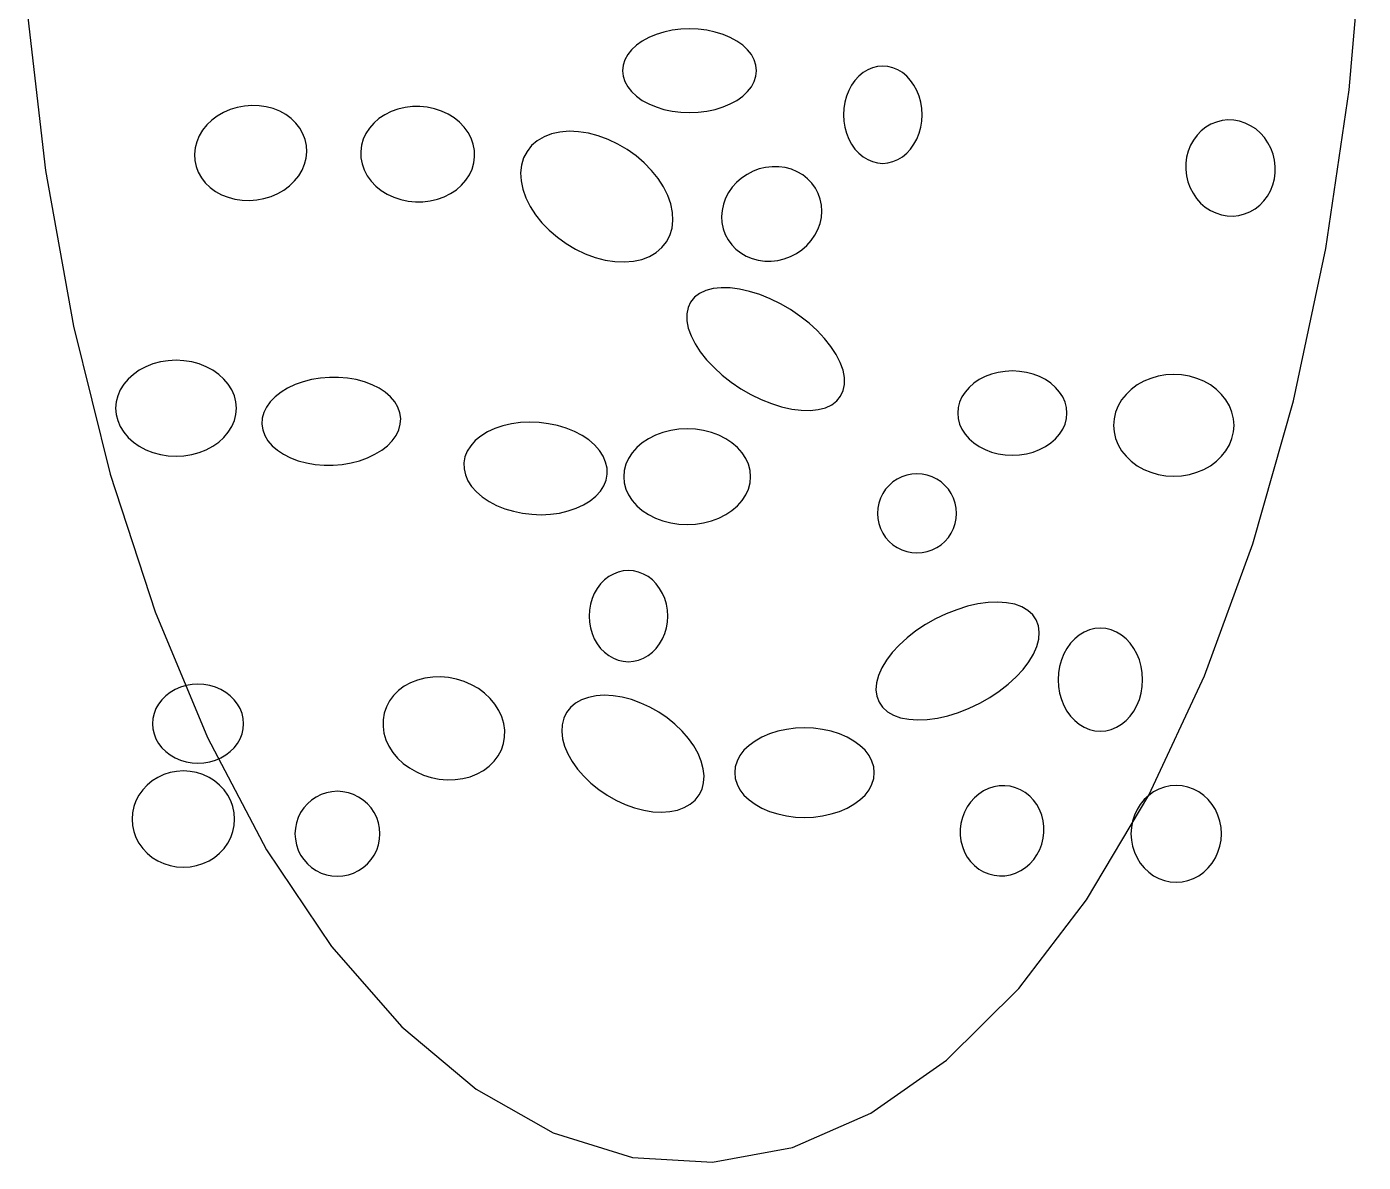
# Model space of a CAD drawing. Extents: x -1 to 217, y -22 to 302.
# Drawn here: x 63.5 to 80.85, y 217.64 to 232.38 of the extents above; entities that cross this region are included whole.
import ezdxf

# ---------------------------------------------------------------- set-up
doc = ezdxf.new("R2010")
doc.units = 0

msp = doc.modelspace()

# ---------------------------------------------------------------- linework, layer by layer
at = {"layer": 'ELLIPSES'}
for p, q in [((80.668, 231.56), (80.851, 233.682)), ((63.499, 232.608), (63.744, 230.511)), ((71.49, 232.191), (71.415, 232.138)), ((71.575, 232.238), (71.49, 232.191)), ((71.67, 232.278), (71.575, 232.238)), ((71.772, 232.309), (71.67, 232.278)), ((71.879, 232.332), (71.772, 232.309)), ((71.991, 232.346), (71.879, 232.332)), ((72.104, 232.351), (71.991, 232.346)), ((72.218, 232.346), (72.104, 232.351)), ((72.329, 232.332), (72.218, 232.346)), ((72.437, 232.309), (72.329, 232.332)), ((72.539, 232.278), (72.437, 232.309)), ((72.633, 232.238), (72.539, 232.278)), ((72.719, 232.191), (72.633, 232.238)), ((72.794, 232.138), (72.719, 232.191)), ((71.301, 232.015), (71.265, 231.948)), ((71.351, 232.079), (71.301, 232.015)), ((71.415, 232.138), (71.351, 232.079)), ((72.857, 232.079), (72.794, 232.138)), ((72.907, 232.015), (72.857, 232.079)), ((72.944, 231.948), (72.907, 232.015)), ((71.242, 231.878), (71.235, 231.807)), ((71.265, 231.948), (71.242, 231.878)), ((72.966, 231.878), (72.944, 231.948)), ((72.973, 231.807), (72.966, 231.878)), ((74.48, 231.845), (74.417, 231.818)), ((74.546, 231.861), (74.48, 231.845)), ((74.612, 231.866), (74.546, 231.861)), ((74.679, 231.861), (74.612, 231.866)), ((74.745, 231.845), (74.679, 231.861)), ((74.808, 231.818), (74.745, 231.845)), ((71.235, 231.807), (71.242, 231.736)), ((71.242, 231.736), (71.265, 231.666)), ((71.265, 231.666), (71.301, 231.599)), ((72.907, 231.599), (72.944, 231.666)), ((72.944, 231.666), (72.966, 231.736)), ((72.966, 231.736), (72.973, 231.807)), ((74.251, 231.681), (74.207, 231.619)), ((74.302, 231.736), (74.251, 231.681)), ((74.357, 231.782), (74.302, 231.736)), ((74.417, 231.818), (74.357, 231.782)), ((74.868, 231.782), (74.808, 231.818)), ((74.923, 231.736), (74.868, 231.782)), ((74.974, 231.681), (74.923, 231.736)), ((75.018, 231.619), (74.974, 231.681)), ((71.301, 231.599), (71.351, 231.535)), ((71.351, 231.535), (71.415, 231.476)), ((72.794, 231.476), (72.857, 231.535)), ((72.857, 231.535), (72.907, 231.599)), ((74.17, 231.551), (74.141, 231.477)), ((74.207, 231.619), (74.17, 231.551)), ((75.055, 231.551), (75.018, 231.619)), ((75.084, 231.477), (75.055, 231.551)), ((80.365, 229.497), (80.668, 231.56)), ((66.231, 231.33), (66.14, 231.302)), ((66.325, 231.348), (66.231, 231.33)), ((66.421, 231.355), (66.325, 231.348)), ((66.516, 231.352), (66.421, 231.355)), ((66.609, 231.338), (66.516, 231.352)), ((66.699, 231.314), (66.609, 231.338)), ((66.784, 231.28), (66.699, 231.314)), ((68.411, 231.33), (68.318, 231.308)), ((68.506, 231.341), (68.411, 231.33)), ((68.603, 231.342), (68.506, 231.341)), ((68.699, 231.332), (68.603, 231.342)), ((68.793, 231.312), (68.699, 231.332)), ((68.884, 231.282), (68.793, 231.312)), ((71.415, 231.476), (71.49, 231.422)), ((71.49, 231.422), (71.575, 231.375)), ((71.575, 231.375), (71.67, 231.336)), ((71.67, 231.336), (71.772, 231.304)), ((72.437, 231.304), (72.539, 231.336)), ((72.539, 231.336), (72.633, 231.375)), ((72.633, 231.375), (72.719, 231.422)), ((72.719, 231.422), (72.794, 231.476)), ((74.106, 231.318), (74.102, 231.235)), ((74.119, 231.399), (74.106, 231.318)), ((74.141, 231.477), (74.119, 231.399)), ((75.106, 231.399), (75.084, 231.477)), ((75.119, 231.318), (75.106, 231.399)), ((75.123, 231.235), (75.119, 231.318)), ((65.9, 231.164), (65.836, 231.102)), ((65.973, 231.218), (65.9, 231.164)), ((66.054, 231.265), (65.973, 231.218)), ((66.14, 231.302), (66.054, 231.265)), ((66.862, 231.237), (66.784, 231.28)), ((66.932, 231.185), (66.862, 231.237)), ((66.994, 231.125), (66.932, 231.185)), ((68.072, 231.185), (68.006, 231.127)), ((68.147, 231.235), (68.072, 231.185)), ((68.23, 231.276), (68.147, 231.235)), ((68.318, 231.308), (68.23, 231.276)), ((68.969, 231.242), (68.884, 231.282)), ((69.047, 231.194), (68.969, 231.242)), ((69.117, 231.137), (69.047, 231.194)), ((71.772, 231.304), (71.879, 231.281)), ((71.879, 231.281), (71.991, 231.267)), ((71.991, 231.267), (72.104, 231.263)), ((72.104, 231.263), (72.218, 231.267)), ((72.218, 231.267), (72.329, 231.281)), ((72.329, 231.281), (72.437, 231.304)), ((74.102, 231.235), (74.106, 231.153)), ((74.106, 231.153), (74.119, 231.072)), ((75.106, 231.072), (75.119, 231.153)), ((75.119, 231.153), (75.123, 231.235)), ((78.945, 231.14), (78.874, 231.111)), ((79.019, 231.159), (78.945, 231.14)), ((79.094, 231.167), (79.019, 231.159)), ((79.17, 231.164), (79.094, 231.167)), ((79.246, 231.15), (79.17, 231.164)), ((79.319, 231.127), (79.246, 231.15)), ((65.781, 231.034), (65.737, 230.961)), ((65.836, 231.102), (65.781, 231.034)), ((67.045, 231.06), (66.994, 231.125)), ((67.085, 230.988), (67.045, 231.06)), ((67.114, 230.912), (67.085, 230.988)), ((67.903, 230.991), (67.868, 230.916)), ((67.949, 231.062), (67.903, 230.991)), ((68.006, 231.127), (67.949, 231.062)), ((69.178, 231.073), (69.117, 231.137)), ((69.229, 231.003), (69.178, 231.073)), ((69.268, 230.929), (69.229, 231.003)), ((70.313, 230.987), (70.215, 230.949)), ((70.422, 231.01), (70.313, 230.987)), ((70.539, 231.02), (70.422, 231.01)), ((70.663, 231.015), (70.539, 231.02)), ((70.79, 230.995), (70.663, 231.015)), ((70.919, 230.961), (70.79, 230.995)), ((74.119, 231.072), (74.141, 230.994)), ((74.141, 230.994), (74.17, 230.92)), ((75.055, 230.92), (75.084, 230.994)), ((75.084, 230.994), (75.106, 231.072)), ((78.693, 230.97), (78.646, 230.907)), ((78.747, 231.026), (78.693, 230.97)), ((78.808, 231.073), (78.747, 231.026)), ((78.874, 231.111), (78.808, 231.073)), ((79.389, 231.093), (79.319, 231.127)), ((79.455, 231.05), (79.389, 231.093)), ((79.515, 230.998), (79.455, 231.05)), ((79.568, 230.939), (79.515, 230.998)), ((65.684, 230.804), (65.676, 230.723)), ((65.705, 230.884), (65.684, 230.804)), ((65.737, 230.961), (65.705, 230.884)), ((67.131, 230.834), (67.114, 230.912)), ((67.135, 230.753), (67.131, 230.834)), ((67.846, 230.838), (67.836, 230.757)), ((67.868, 230.916), (67.846, 230.838)), ((69.296, 230.851), (69.268, 230.929)), ((69.311, 230.77), (69.296, 230.851)), ((70.053, 230.835), (69.994, 230.76)), ((70.127, 230.898), (70.053, 230.835)), ((70.215, 230.949), (70.127, 230.898)), ((71.048, 230.914), (70.919, 230.961)), ((71.174, 230.854), (71.048, 230.914)), ((71.296, 230.783), (71.174, 230.854)), ((74.17, 230.92), (74.207, 230.851)), ((74.207, 230.851), (74.251, 230.789)), ((74.974, 230.789), (75.018, 230.851)), ((75.018, 230.851), (75.055, 230.92)), ((78.608, 230.838), (78.578, 230.763)), ((78.646, 230.907), (78.608, 230.838)), ((79.614, 230.872), (79.568, 230.939)), ((79.652, 230.8), (79.614, 230.872)), ((79.68, 230.724), (79.652, 230.8)), ((65.676, 230.723), (65.68, 230.643)), ((65.68, 230.643), (65.697, 230.564)), ((67.106, 230.593), (67.127, 230.673)), ((67.127, 230.673), (67.135, 230.753)), ((67.836, 230.757), (67.838, 230.676)), ((67.838, 230.676), (67.853, 230.596)), ((69.303, 230.609), (69.313, 230.689)), ((69.313, 230.689), (69.311, 230.77)), ((69.95, 230.675), (69.922, 230.582)), ((69.994, 230.76), (69.95, 230.675)), ((71.411, 230.701), (71.296, 230.783)), ((71.517, 230.61), (71.411, 230.701)), ((74.251, 230.789), (74.302, 230.735)), ((74.302, 230.735), (74.357, 230.689)), ((74.357, 230.689), (74.417, 230.652)), ((74.417, 230.652), (74.48, 230.626)), ((74.48, 230.626), (74.546, 230.61)), ((74.679, 230.61), (74.745, 230.626)), ((74.745, 230.626), (74.808, 230.652)), ((74.808, 230.652), (74.868, 230.689)), ((74.868, 230.689), (74.923, 230.735)), ((74.923, 230.735), (74.974, 230.789)), ((78.557, 230.685), (78.547, 230.605)), ((78.578, 230.763), (78.557, 230.685)), ((79.699, 230.644), (79.68, 230.724)), ((79.709, 230.563), (79.699, 230.644)), ((63.744, 230.511), (64.107, 228.49)), ((65.697, 230.564), (65.726, 230.489)), ((65.726, 230.489), (65.766, 230.417)), ((66.975, 230.375), (67.03, 230.443)), ((67.03, 230.443), (67.074, 230.516)), ((67.074, 230.516), (67.106, 230.593)), ((67.853, 230.596), (67.881, 230.518)), ((67.881, 230.518), (67.92, 230.443)), ((67.92, 230.443), (67.971, 230.373)), ((69.2, 230.384), (69.246, 230.455)), ((69.246, 230.455), (69.281, 230.53)), ((69.281, 230.53), (69.303, 230.609)), ((69.922, 230.582), (69.911, 230.482)), ((69.911, 230.482), (69.917, 230.376)), ((71.612, 230.511), (71.517, 230.61)), ((71.696, 230.407), (71.612, 230.511)), ((72.851, 230.461), (72.78, 230.413)), ((72.928, 230.501), (72.851, 230.461)), ((73.009, 230.531), (72.928, 230.501)), ((73.092, 230.551), (73.009, 230.531)), ((73.178, 230.56), (73.092, 230.551)), ((73.262, 230.56), (73.178, 230.56)), ((73.346, 230.548), (73.262, 230.56)), ((73.426, 230.527), (73.346, 230.548)), ((73.502, 230.495), (73.426, 230.527)), ((73.573, 230.455), (73.502, 230.495)), ((73.636, 230.405), (73.573, 230.455)), ((74.546, 230.61), (74.612, 230.604)), ((74.612, 230.604), (74.679, 230.61)), ((78.547, 230.605), (78.546, 230.523)), ((78.546, 230.523), (78.556, 230.442)), ((79.697, 230.401), (79.708, 230.482)), ((79.708, 230.482), (79.709, 230.563)), ((65.766, 230.417), (65.817, 230.351)), ((65.817, 230.351), (65.879, 230.292)), ((65.879, 230.292), (65.949, 230.24)), ((66.837, 230.258), (66.91, 230.313)), ((66.91, 230.313), (66.975, 230.375)), ((67.971, 230.373), (68.032, 230.309)), ((68.032, 230.309), (68.102, 230.253)), ((69.077, 230.261), (69.143, 230.319)), ((69.143, 230.319), (69.2, 230.384)), ((69.917, 230.376), (69.94, 230.267)), ((71.765, 230.299), (71.696, 230.407)), ((71.82, 230.188), (71.765, 230.299)), ((72.658, 230.294), (72.61, 230.224)), ((72.715, 230.357), (72.658, 230.294)), ((72.78, 230.413), (72.715, 230.357)), ((73.692, 230.348), (73.636, 230.405)), ((73.738, 230.284), (73.692, 230.348)), ((73.775, 230.214), (73.738, 230.284)), ((78.556, 230.442), (78.575, 230.363)), ((78.575, 230.363), (78.603, 230.286)), ((78.603, 230.286), (78.641, 230.215)), ((79.647, 230.249), (79.677, 230.323)), ((79.677, 230.323), (79.697, 230.401)), ((65.949, 230.24), (66.027, 230.197)), ((66.027, 230.197), (66.112, 230.163)), ((66.112, 230.163), (66.202, 230.139)), ((66.202, 230.139), (66.295, 230.125)), ((66.295, 230.125), (66.39, 230.122)), ((66.39, 230.122), (66.485, 230.129)), ((66.485, 230.129), (66.579, 230.147)), ((66.579, 230.147), (66.67, 230.174)), ((66.67, 230.174), (66.757, 230.212)), ((66.757, 230.212), (66.837, 230.258)), ((68.102, 230.253), (68.18, 230.204)), ((68.18, 230.204), (68.265, 230.164)), ((68.265, 230.164), (68.356, 230.134)), ((68.356, 230.134), (68.45, 230.114)), ((68.45, 230.114), (68.546, 230.104)), ((68.546, 230.104), (68.643, 230.105)), ((68.643, 230.105), (68.738, 230.116)), ((68.738, 230.116), (68.831, 230.138)), ((68.831, 230.138), (68.919, 230.17)), ((68.919, 230.17), (69.002, 230.211)), ((69.002, 230.211), (69.077, 230.261)), ((69.94, 230.267), (69.979, 230.156)), ((69.979, 230.156), (70.034, 230.046)), ((71.859, 230.077), (71.82, 230.188)), ((72.572, 230.151), (72.544, 230.073)), ((72.61, 230.224), (72.572, 230.151)), ((73.802, 230.14), (73.775, 230.214)), ((73.818, 230.062), (73.802, 230.14)), ((78.641, 230.215), (78.687, 230.148)), ((78.687, 230.148), (78.74, 230.089)), ((79.507, 230.061), (79.562, 230.117)), ((79.562, 230.117), (79.609, 230.18)), ((79.609, 230.18), (79.647, 230.249)), ((70.034, 230.046), (70.103, 229.937)), ((70.103, 229.937), (70.187, 229.833)), ((71.882, 229.968), (71.859, 230.077)), ((71.888, 229.863), (71.882, 229.968)), ((72.526, 229.994), (72.52, 229.914)), ((72.544, 230.073), (72.526, 229.994)), ((73.816, 229.902), (73.822, 229.982)), ((73.822, 229.982), (73.818, 230.062)), ((78.74, 230.089), (78.8, 230.037)), ((78.8, 230.037), (78.866, 229.994)), ((78.866, 229.994), (78.936, 229.96)), ((78.936, 229.96), (79.009, 229.936)), ((79.009, 229.936), (79.084, 229.923)), ((79.084, 229.923), (79.161, 229.92)), ((79.161, 229.92), (79.236, 229.928)), ((79.236, 229.928), (79.31, 229.947)), ((79.31, 229.947), (79.38, 229.975)), ((79.38, 229.975), (79.447, 230.014)), ((79.447, 230.014), (79.507, 230.061)), ((70.187, 229.833), (70.282, 229.735)), ((71.849, 229.669), (71.877, 229.762)), ((71.877, 229.762), (71.888, 229.863)), ((72.52, 229.914), (72.525, 229.834)), ((72.525, 229.834), (72.54, 229.756)), ((72.54, 229.756), (72.567, 229.682)), ((73.77, 229.745), (73.798, 229.823)), ((73.798, 229.823), (73.816, 229.902)), ((70.282, 229.735), (70.388, 229.644)), ((70.388, 229.644), (70.503, 229.562)), ((71.745, 229.51), (71.805, 229.584)), ((71.805, 229.584), (71.849, 229.669)), ((72.567, 229.682), (72.604, 229.612)), ((72.604, 229.612), (72.651, 229.548)), ((73.627, 229.539), (73.684, 229.602)), ((73.684, 229.602), (73.732, 229.671)), ((73.732, 229.671), (73.77, 229.745)), ((70.503, 229.562), (70.624, 229.49)), ((70.624, 229.49), (70.751, 229.43)), ((70.751, 229.43), (70.88, 229.383)), ((71.584, 229.395), (71.671, 229.446)), ((71.671, 229.446), (71.745, 229.51)), ((72.651, 229.548), (72.706, 229.491)), ((72.706, 229.491), (72.77, 229.441)), ((72.77, 229.441), (72.84, 229.401)), ((73.414, 229.395), (73.491, 229.435)), ((73.491, 229.435), (73.562, 229.483)), ((73.562, 229.483), (73.627, 229.539)), ((79.947, 227.523), (80.365, 229.497)), ((70.88, 229.383), (71.009, 229.349)), ((71.009, 229.349), (71.136, 229.33)), ((71.136, 229.33), (71.259, 229.325)), ((71.259, 229.325), (71.376, 229.334)), ((71.376, 229.334), (71.485, 229.358)), ((71.485, 229.358), (71.584, 229.395)), ((72.84, 229.401), (72.916, 229.369)), ((72.916, 229.369), (72.996, 229.348)), ((72.996, 229.348), (73.08, 229.336)), ((73.08, 229.336), (73.165, 229.336)), ((73.165, 229.336), (73.25, 229.345)), ((73.25, 229.345), (73.333, 229.365)), ((73.333, 229.365), (73.414, 229.395)), ((72.234, 228.915), (72.168, 228.865)), ((72.315, 228.953), (72.234, 228.915)), ((72.409, 228.978), (72.315, 228.953)), ((72.515, 228.989), (72.409, 228.978)), ((72.63, 228.987), (72.515, 228.989)), ((72.754, 228.971), (72.63, 228.987)), ((72.883, 228.942), (72.754, 228.971)), ((73.016, 228.9), (72.883, 228.942)), ((73.15, 228.846), (73.016, 228.9)), ((72.084, 228.731), (72.067, 228.65)), ((72.117, 228.803), (72.084, 228.731)), ((72.168, 228.865), (72.117, 228.803)), ((73.284, 228.781), (73.15, 228.846)), ((73.414, 228.705), (73.284, 228.781)), ((72.067, 228.65), (72.069, 228.56)), ((72.069, 228.56), (72.087, 228.465)), ((73.538, 228.621), (73.414, 228.705)), ((73.655, 228.53), (73.538, 228.621)), ((64.107, 228.49), (64.582, 226.571)), ((72.087, 228.465), (72.123, 228.365)), ((72.123, 228.365), (72.175, 228.262)), ((73.762, 228.432), (73.655, 228.53)), ((73.858, 228.331), (73.762, 228.432)), ((72.175, 228.262), (72.243, 228.157)), ((73.94, 228.227), (73.858, 228.331)), ((74.008, 228.123), (73.94, 228.227)), ((65.234, 228.026), (65.137, 228)), ((65.334, 228.042), (65.234, 228.026)), ((65.437, 228.047), (65.334, 228.042)), ((65.539, 228.042), (65.437, 228.047)), ((65.64, 228.026), (65.539, 228.042)), ((65.737, 228), (65.64, 228.026)), ((72.243, 228.157), (72.326, 228.053)), ((72.326, 228.053), (72.422, 227.952)), ((74.061, 228.02), (74.008, 228.123)), ((74.097, 227.92), (74.061, 228.02)), ((64.883, 227.865), (64.815, 227.804)), ((64.96, 227.919), (64.883, 227.865)), ((65.045, 227.964), (64.96, 227.919)), ((65.137, 228), (65.045, 227.964)), ((65.829, 227.964), (65.737, 228)), ((65.914, 227.919), (65.829, 227.964)), ((65.991, 227.865), (65.914, 227.919)), ((66.059, 227.804), (65.991, 227.865)), ((72.422, 227.952), (72.529, 227.855)), ((72.529, 227.855), (72.646, 227.763)), ((74.115, 227.824), (74.097, 227.92)), ((76.024, 227.867), (75.941, 227.836)), ((76.112, 227.89), (76.024, 227.867)), ((76.203, 227.904), (76.112, 227.89)), ((76.295, 227.909), (76.203, 227.904)), ((76.388, 227.904), (76.295, 227.909)), ((76.479, 227.89), (76.388, 227.904)), ((76.566, 227.867), (76.479, 227.89)), ((76.649, 227.836), (76.566, 227.867)), ((78.188, 227.841), (78.092, 227.813)), ((78.289, 227.858), (78.188, 227.841)), ((78.391, 227.863), (78.289, 227.858)), ((78.493, 227.858), (78.391, 227.863)), ((78.593, 227.841), (78.493, 227.858)), ((78.69, 227.813), (78.593, 227.841)), ((64.758, 227.736), (64.713, 227.663)), ((64.815, 227.804), (64.758, 227.736)), ((66.115, 227.736), (66.059, 227.804)), ((66.161, 227.663), (66.115, 227.736)), ((66.886, 227.685), (66.8, 227.633)), ((66.982, 227.731), (66.886, 227.685)), ((67.087, 227.768), (66.982, 227.731)), ((67.197, 227.797), (67.087, 227.768)), ((67.312, 227.816), (67.197, 227.797)), ((67.43, 227.826), (67.312, 227.816)), ((67.547, 227.826), (67.43, 227.826)), ((67.664, 227.816), (67.547, 227.826)), ((67.776, 227.796), (67.664, 227.816)), ((67.883, 227.768), (67.776, 227.796)), ((67.983, 227.73), (67.883, 227.768)), ((68.073, 227.685), (67.983, 227.73)), ((68.153, 227.632), (68.073, 227.685)), ((72.646, 227.763), (72.77, 227.679)), ((72.77, 227.679), (72.9, 227.604)), ((74.1, 227.654), (74.116, 227.735)), ((74.116, 227.735), (74.115, 227.824)), ((75.733, 227.695), (75.682, 227.635)), ((75.794, 227.749), (75.733, 227.695)), ((75.864, 227.796), (75.794, 227.749)), ((75.941, 227.836), (75.864, 227.796)), ((76.726, 227.796), (76.649, 227.836)), ((76.796, 227.749), (76.726, 227.796)), ((76.857, 227.695), (76.796, 227.749)), ((76.909, 227.635), (76.857, 227.695)), ((77.838, 227.67), (77.771, 227.605)), ((77.915, 227.727), (77.838, 227.67)), ((78, 227.775), (77.915, 227.727)), ((78.092, 227.813), (78, 227.775)), ((78.782, 227.775), (78.69, 227.813)), ((78.867, 227.727), (78.782, 227.775)), ((78.944, 227.67), (78.867, 227.727)), ((79.011, 227.605), (78.944, 227.67)), ((64.66, 227.506), (64.653, 227.425)), ((64.68, 227.586), (64.66, 227.506)), ((64.713, 227.663), (64.68, 227.586)), ((66.194, 227.586), (66.161, 227.663)), ((66.214, 227.506), (66.194, 227.586)), ((66.22, 227.425), (66.214, 227.506)), ((66.661, 227.509), (66.612, 227.44)), ((66.724, 227.574), (66.661, 227.509)), ((66.8, 227.633), (66.724, 227.574)), ((68.221, 227.573), (68.153, 227.632)), ((68.276, 227.508), (68.221, 227.573)), ((68.317, 227.439), (68.276, 227.508)), ((72.9, 227.604), (73.033, 227.539)), ((73.033, 227.539), (73.168, 227.485)), ((73.95, 227.469), (74.016, 227.52)), ((74.016, 227.52), (74.066, 227.581)), ((74.066, 227.581), (74.1, 227.654)), ((75.611, 227.503), (75.593, 227.433)), ((75.641, 227.571), (75.611, 227.503)), ((75.682, 227.635), (75.641, 227.571)), ((76.95, 227.571), (76.909, 227.635)), ((76.979, 227.503), (76.95, 227.571)), ((76.997, 227.433), (76.979, 227.503)), ((77.714, 227.533), (77.669, 227.456)), ((77.771, 227.605), (77.714, 227.533)), ((79.068, 227.533), (79.011, 227.605)), ((79.113, 227.456), (79.068, 227.533)), ((79.419, 225.666), (79.947, 227.523)), ((64.653, 227.425), (64.66, 227.344)), ((64.66, 227.344), (64.68, 227.264)), ((66.194, 227.264), (66.214, 227.344)), ((66.214, 227.344), (66.22, 227.425)), ((66.577, 227.368), (66.557, 227.294)), ((66.612, 227.44), (66.577, 227.368)), ((68.343, 227.367), (68.317, 227.439)), ((68.354, 227.293), (68.343, 227.367)), ((73.168, 227.485), (73.3, 227.443)), ((73.3, 227.443), (73.43, 227.413)), ((73.43, 227.413), (73.553, 227.398)), ((73.553, 227.398), (73.669, 227.395)), ((73.669, 227.395), (73.775, 227.407)), ((73.775, 227.407), (73.869, 227.432)), ((73.869, 227.432), (73.95, 227.469)), ((75.593, 227.433), (75.587, 227.362)), ((75.587, 227.362), (75.593, 227.29)), ((77.003, 227.362), (76.997, 227.433)), ((76.997, 227.29), (77.003, 227.362)), ((77.636, 227.374), (77.616, 227.289)), ((77.669, 227.456), (77.636, 227.374)), ((79.146, 227.374), (79.113, 227.456)), ((79.166, 227.289), (79.146, 227.374)), ((64.68, 227.264), (64.713, 227.187)), ((64.713, 227.187), (64.758, 227.114)), ((66.115, 227.114), (66.161, 227.187)), ((66.161, 227.187), (66.194, 227.264)), ((66.557, 227.294), (66.552, 227.219)), ((66.552, 227.219), (66.563, 227.145)), ((68.329, 227.144), (68.349, 227.218)), ((68.349, 227.218), (68.354, 227.293)), ((69.575, 227.161), (69.48, 227.117)), ((69.68, 227.196), (69.575, 227.161)), ((69.792, 227.222), (69.68, 227.196)), ((69.909, 227.238), (69.792, 227.222)), ((70.029, 227.244), (69.909, 227.238)), ((70.151, 227.239), (70.029, 227.244)), ((70.272, 227.224), (70.151, 227.239)), ((70.39, 227.2), (70.272, 227.224)), ((70.504, 227.166), (70.39, 227.2)), ((70.61, 227.123), (70.504, 227.166)), ((71.965, 227.152), (71.859, 227.136)), ((72.073, 227.157), (71.965, 227.152)), ((72.18, 227.152), (72.073, 227.157)), ((72.286, 227.136), (72.18, 227.152)), ((75.593, 227.29), (75.611, 227.22)), ((75.611, 227.22), (75.641, 227.152)), ((75.641, 227.152), (75.682, 227.088)), ((76.909, 227.088), (76.95, 227.152)), ((76.95, 227.152), (76.979, 227.22)), ((76.979, 227.22), (76.997, 227.29)), ((77.616, 227.289), (77.609, 227.203)), ((77.609, 227.203), (77.616, 227.117)), ((79.173, 227.203), (79.166, 227.289)), ((79.166, 227.117), (79.173, 227.203)), ((64.758, 227.114), (64.815, 227.047)), ((64.815, 227.047), (64.883, 226.986)), ((64.883, 226.986), (64.96, 226.932)), ((65.914, 226.932), (65.991, 226.986)), ((65.991, 226.986), (66.059, 227.047)), ((66.059, 227.047), (66.115, 227.114)), ((66.563, 227.145), (66.589, 227.073)), ((66.589, 227.073), (66.63, 227.004)), ((66.63, 227.004), (66.685, 226.939)), ((68.182, 226.939), (68.245, 227.003)), ((68.245, 227.003), (68.294, 227.072)), ((68.294, 227.072), (68.329, 227.144)), ((69.322, 227.005), (69.263, 226.939)), ((69.395, 227.064), (69.322, 227.005)), ((69.48, 227.117), (69.395, 227.064)), ((70.708, 227.071), (70.61, 227.123)), ((70.795, 227.013), (70.708, 227.071)), ((70.871, 226.948), (70.795, 227.013)), ((71.49, 226.975), (71.419, 226.914)), ((71.571, 227.029), (71.49, 226.975)), ((71.661, 227.074), (71.571, 227.029)), ((71.757, 227.11), (71.661, 227.074)), ((71.859, 227.136), (71.757, 227.11)), ((72.388, 227.11), (72.286, 227.136)), ((72.484, 227.074), (72.388, 227.11)), ((72.574, 227.029), (72.484, 227.074)), ((72.655, 226.975), (72.574, 227.029)), ((72.726, 226.914), (72.655, 226.975)), ((75.682, 227.088), (75.733, 227.029)), ((75.733, 227.029), (75.794, 226.975)), ((75.794, 226.975), (75.864, 226.928)), ((76.726, 226.928), (76.796, 226.975)), ((76.796, 226.975), (76.857, 227.029)), ((76.857, 227.029), (76.909, 227.088)), ((77.616, 227.117), (77.636, 227.032)), ((77.636, 227.032), (77.669, 226.95)), ((79.113, 226.95), (79.146, 227.032)), ((79.146, 227.032), (79.166, 227.117)), ((64.96, 226.932), (65.045, 226.887)), ((65.045, 226.887), (65.137, 226.851)), ((65.137, 226.851), (65.234, 226.825)), ((65.234, 226.825), (65.334, 226.809)), ((65.334, 226.809), (65.437, 226.803)), ((65.437, 226.803), (65.539, 226.809)), ((65.539, 226.809), (65.64, 226.825)), ((65.64, 226.825), (65.737, 226.851)), ((65.737, 226.851), (65.829, 226.887)), ((65.829, 226.887), (65.914, 226.932)), ((66.685, 226.939), (66.753, 226.88)), ((66.753, 226.88), (66.833, 226.827)), ((66.833, 226.827), (66.923, 226.782)), ((67.924, 226.781), (68.02, 226.827)), ((68.02, 226.827), (68.107, 226.88)), ((68.107, 226.88), (68.182, 226.939)), ((69.218, 226.868), (69.188, 226.794)), ((69.263, 226.939), (69.218, 226.868)), ((70.933, 226.878), (70.871, 226.948)), ((70.982, 226.804), (70.933, 226.878)), ((71.015, 226.727), (70.982, 226.804)), ((71.359, 226.847), (71.312, 226.774)), ((71.419, 226.914), (71.359, 226.847)), ((72.786, 226.847), (72.726, 226.914)), ((72.833, 226.774), (72.786, 226.847)), ((75.864, 226.928), (75.941, 226.888)), ((75.941, 226.888), (76.024, 226.856)), ((76.024, 226.856), (76.112, 226.833)), ((76.112, 226.833), (76.203, 226.819)), ((76.203, 226.819), (76.295, 226.815)), ((76.295, 226.815), (76.388, 226.819)), ((76.388, 226.819), (76.479, 226.833)), ((76.479, 226.833), (76.566, 226.856)), ((76.566, 226.856), (76.649, 226.888)), ((76.649, 226.888), (76.726, 226.928)), ((77.669, 226.95), (77.714, 226.873)), ((77.714, 226.873), (77.771, 226.801)), ((77.771, 226.801), (77.838, 226.736)), ((78.944, 226.736), (79.011, 226.801)), ((79.011, 226.801), (79.068, 226.873)), ((79.068, 226.873), (79.113, 226.95)), ((66.923, 226.782), (67.023, 226.744)), ((67.023, 226.744), (67.13, 226.716)), ((67.13, 226.716), (67.243, 226.696)), ((67.243, 226.696), (67.359, 226.687)), ((67.359, 226.687), (67.476, 226.687)), ((67.476, 226.687), (67.594, 226.696)), ((67.594, 226.696), (67.709, 226.716)), ((67.709, 226.716), (67.819, 226.744)), ((67.819, 226.744), (67.924, 226.781)), ((69.188, 226.794), (69.174, 226.717)), ((69.174, 226.717), (69.176, 226.638)), ((69.176, 226.638), (69.194, 226.56)), ((71.033, 226.648), (71.015, 226.727)), ((71.035, 226.57), (71.033, 226.648)), ((71.277, 226.697), (71.256, 226.617)), ((71.312, 226.774), (71.277, 226.697)), ((72.868, 226.697), (72.833, 226.774)), ((72.889, 226.617), (72.868, 226.697)), ((77.838, 226.736), (77.915, 226.679)), ((77.915, 226.679), (78, 226.631)), ((78, 226.631), (78.092, 226.593)), ((78.69, 226.593), (78.782, 226.631)), ((78.782, 226.631), (78.867, 226.679)), ((78.867, 226.679), (78.944, 226.736)), ((64.582, 226.571), (65.164, 224.783)), ((69.194, 226.56), (69.227, 226.483)), ((69.227, 226.483), (69.275, 226.409)), ((70.991, 226.418), (71.021, 226.493)), ((71.021, 226.493), (71.035, 226.57)), ((71.256, 226.617), (71.249, 226.536)), ((71.249, 226.536), (71.256, 226.455)), ((71.256, 226.455), (71.277, 226.376)), ((72.868, 226.376), (72.889, 226.455)), ((72.896, 226.536), (72.889, 226.617)), ((72.889, 226.455), (72.896, 226.536)), ((74.744, 226.468), (74.694, 226.423)), ((74.8, 226.505), (74.744, 226.468)), ((74.86, 226.535), (74.8, 226.505)), ((74.924, 226.556), (74.86, 226.535)), ((74.99, 226.569), (74.924, 226.556)), ((75.057, 226.574), (74.99, 226.569)), ((75.124, 226.569), (75.057, 226.574)), ((75.19, 226.556), (75.124, 226.569)), ((75.254, 226.535), (75.19, 226.556)), ((75.314, 226.505), (75.254, 226.535)), ((75.37, 226.468), (75.314, 226.505)), ((75.42, 226.423), (75.37, 226.468)), ((78.092, 226.593), (78.188, 226.565)), ((78.188, 226.565), (78.289, 226.548)), ((78.289, 226.548), (78.391, 226.543)), ((78.391, 226.543), (78.493, 226.548)), ((78.493, 226.548), (78.593, 226.565)), ((78.593, 226.565), (78.69, 226.593)), ((69.275, 226.409), (69.338, 226.339)), ((69.338, 226.339), (69.413, 226.274)), ((70.814, 226.223), (70.886, 226.282)), ((70.886, 226.282), (70.946, 226.348)), ((70.946, 226.348), (70.991, 226.418)), ((71.277, 226.376), (71.312, 226.299)), ((71.312, 226.299), (71.359, 226.226)), ((72.786, 226.226), (72.833, 226.299)), ((72.833, 226.299), (72.868, 226.376)), ((74.612, 226.317), (74.582, 226.257)), ((74.649, 226.373), (74.612, 226.317)), ((74.694, 226.423), (74.649, 226.373)), ((75.465, 226.373), (75.42, 226.423)), ((75.502, 226.317), (75.465, 226.373)), ((75.532, 226.257), (75.502, 226.317)), ((69.413, 226.274), (69.501, 226.215)), ((69.501, 226.215), (69.598, 226.164)), ((69.598, 226.164), (69.705, 226.121)), ((69.705, 226.121), (69.818, 226.087)), ((70.529, 226.091), (70.633, 226.126)), ((70.633, 226.126), (70.729, 226.17)), ((70.729, 226.17), (70.814, 226.223)), ((71.359, 226.226), (71.419, 226.158)), ((71.419, 226.158), (71.49, 226.097)), ((72.655, 226.097), (72.726, 226.158)), ((72.726, 226.158), (72.786, 226.226)), ((74.548, 226.127), (74.543, 226.06)), ((74.561, 226.193), (74.548, 226.127)), ((74.582, 226.257), (74.561, 226.193)), ((75.553, 226.193), (75.532, 226.257)), ((75.566, 226.127), (75.553, 226.193)), ((75.571, 226.06), (75.566, 226.127)), ((69.818, 226.087), (69.936, 226.062)), ((69.936, 226.062), (70.057, 226.048)), ((70.057, 226.048), (70.179, 226.043)), ((70.179, 226.043), (70.3, 226.049)), ((70.3, 226.049), (70.417, 226.065)), ((70.417, 226.065), (70.529, 226.091)), ((71.49, 226.097), (71.571, 226.044)), ((71.571, 226.044), (71.661, 225.999)), ((71.661, 225.999), (71.757, 225.963)), ((71.757, 225.963), (71.859, 225.937)), ((71.859, 225.937), (71.965, 225.921)), ((72.18, 225.921), (72.286, 225.937)), ((72.286, 225.937), (72.388, 225.963)), ((72.388, 225.963), (72.484, 225.999)), ((72.484, 225.999), (72.574, 226.044)), ((72.574, 226.044), (72.655, 226.097)), ((74.543, 226.06), (74.548, 225.993)), ((74.548, 225.993), (74.561, 225.927)), ((75.553, 225.927), (75.566, 225.993)), ((75.566, 225.993), (75.571, 226.06)), ((71.965, 225.921), (72.073, 225.915)), ((72.073, 225.915), (72.18, 225.921)), ((74.561, 225.927), (74.582, 225.863)), ((74.582, 225.863), (74.612, 225.803)), ((74.612, 225.803), (74.649, 225.747)), ((75.465, 225.747), (75.502, 225.803)), ((75.502, 225.803), (75.532, 225.863)), ((75.532, 225.863), (75.553, 225.927)), ((74.649, 225.747), (74.694, 225.697)), ((74.694, 225.697), (74.744, 225.652)), ((74.744, 225.652), (74.8, 225.615)), ((74.8, 225.615), (74.86, 225.585)), ((74.86, 225.585), (74.924, 225.564)), ((75.19, 225.564), (75.254, 225.585)), ((75.254, 225.585), (75.314, 225.615)), ((75.314, 225.615), (75.37, 225.652)), ((75.37, 225.652), (75.42, 225.697)), ((75.42, 225.697), (75.465, 225.747)), ((78.789, 223.951), (79.419, 225.666)), ((74.924, 225.564), (74.99, 225.551)), ((74.99, 225.551), (75.057, 225.546)), ((75.057, 225.546), (75.124, 225.551)), ((75.124, 225.551), (75.19, 225.564)), ((71.055, 225.239), (70.999, 225.196)), ((71.115, 225.273), (71.055, 225.239)), ((71.178, 225.298), (71.115, 225.273)), ((71.244, 225.313), (71.178, 225.298)), ((71.311, 225.318), (71.244, 225.313)), ((71.377, 225.313), (71.311, 225.318)), ((71.443, 225.298), (71.377, 225.313)), ((71.506, 225.273), (71.443, 225.298)), ((71.566, 225.239), (71.506, 225.273)), ((71.622, 225.196), (71.566, 225.239)), ((70.905, 225.087), (70.867, 225.022)), ((70.949, 225.145), (70.905, 225.087)), ((70.999, 225.196), (70.949, 225.145)), ((71.672, 225.145), (71.622, 225.196)), ((71.716, 225.087), (71.672, 225.145)), ((71.754, 225.022), (71.716, 225.087)), ((70.838, 224.953), (70.816, 224.88)), ((70.867, 225.022), (70.838, 224.953)), ((71.783, 224.953), (71.754, 225.022)), ((71.805, 224.88), (71.783, 224.953)), ((75.979, 224.903), (75.848, 224.885)), ((76.105, 224.908), (75.979, 224.903)), ((76.221, 224.9), (76.105, 224.908)), ((76.326, 224.88), (76.221, 224.9)), ((65.164, 224.783), (65.844, 223.149)), ((70.803, 224.804), (70.799, 224.727)), ((70.799, 224.727), (70.803, 224.649)), ((70.816, 224.88), (70.803, 224.804)), ((71.818, 224.804), (71.805, 224.88)), ((71.822, 224.727), (71.818, 224.804)), ((71.818, 224.649), (71.822, 224.727)), ((75.434, 224.756), (75.299, 224.691)), ((75.573, 224.81), (75.434, 224.756)), ((75.711, 224.854), (75.573, 224.81)), ((75.848, 224.885), (75.711, 224.854)), ((76.419, 224.846), (76.326, 224.88)), ((76.497, 224.801), (76.419, 224.846)), ((76.56, 224.745), (76.497, 224.801)), ((76.606, 224.678), (76.56, 224.745)), ((70.803, 224.649), (70.816, 224.573)), ((70.816, 224.573), (70.838, 224.5)), ((71.783, 224.5), (71.805, 224.573)), ((71.805, 224.573), (71.818, 224.649)), ((75.168, 224.616), (75.044, 224.534)), ((75.299, 224.691), (75.168, 224.616)), ((76.635, 224.602), (76.606, 224.678)), ((76.645, 224.518), (76.635, 224.602)), ((77.296, 224.547), (77.228, 224.519)), ((77.367, 224.564), (77.296, 224.547)), ((77.438, 224.57), (77.367, 224.564)), ((77.51, 224.564), (77.438, 224.57)), ((77.58, 224.547), (77.51, 224.564)), ((77.648, 224.519), (77.58, 224.547)), ((70.838, 224.5), (70.867, 224.431)), ((70.867, 224.431), (70.905, 224.366)), ((71.716, 224.366), (71.754, 224.431)), ((71.754, 224.431), (71.783, 224.5)), ((74.93, 224.445), (74.826, 224.351)), ((75.044, 224.534), (74.93, 224.445)), ((76.612, 224.333), (76.638, 224.428)), ((76.638, 224.428), (76.645, 224.518)), ((77.051, 224.374), (77.003, 224.308)), ((77.105, 224.431), (77.051, 224.374)), ((77.164, 224.48), (77.105, 224.431)), ((77.228, 224.519), (77.164, 224.48)), ((77.712, 224.48), (77.648, 224.519)), ((77.772, 224.431), (77.712, 224.48)), ((77.826, 224.374), (77.772, 224.431)), ((77.873, 224.308), (77.826, 224.374)), ((70.905, 224.366), (70.949, 224.308)), ((70.949, 224.308), (70.999, 224.257)), ((70.999, 224.257), (71.055, 224.214)), ((71.055, 224.214), (71.115, 224.18)), ((71.506, 224.18), (71.566, 224.214)), ((71.566, 224.214), (71.622, 224.257)), ((71.622, 224.257), (71.672, 224.308)), ((71.672, 224.308), (71.716, 224.366)), ((74.736, 224.253), (74.66, 224.153)), ((74.826, 224.351), (74.736, 224.253)), ((76.509, 224.134), (76.569, 224.234)), ((76.569, 224.234), (76.612, 224.333)), ((76.964, 224.235), (76.932, 224.157)), ((77.003, 224.308), (76.964, 224.235)), ((77.913, 224.235), (77.873, 224.308)), ((77.945, 224.157), (77.913, 224.235)), ((71.115, 224.18), (71.178, 224.155)), ((71.178, 224.155), (71.244, 224.14)), ((71.244, 224.14), (71.311, 224.135)), ((71.311, 224.135), (71.377, 224.14)), ((71.377, 224.14), (71.443, 224.155)), ((71.443, 224.155), (71.506, 224.18)), ((74.6, 224.053), (74.557, 223.955)), ((74.66, 224.153), (74.6, 224.053)), ((76.343, 223.937), (76.434, 224.035)), ((76.434, 224.035), (76.509, 224.134)), ((76.909, 224.074), (76.895, 223.988)), ((76.932, 224.157), (76.909, 224.074)), ((77.968, 224.074), (77.945, 224.157)), ((77.982, 223.988), (77.968, 224.074)), ((68.483, 223.862), (68.4, 223.816)), ((68.573, 223.897), (68.483, 223.862)), ((68.669, 223.922), (68.573, 223.897)), ((68.769, 223.936), (68.669, 223.922)), ((68.872, 223.938), (68.769, 223.936)), ((68.975, 223.929), (68.872, 223.938)), ((69.078, 223.909), (68.975, 223.929)), ((69.177, 223.878), (69.078, 223.909)), ((69.273, 223.836), (69.177, 223.878)), ((74.532, 223.86), (74.524, 223.769)), ((74.557, 223.955), (74.532, 223.86)), ((76.24, 223.842), (76.343, 223.937)), ((76.895, 223.988), (76.89, 223.901)), ((76.89, 223.901), (76.895, 223.814)), ((77.986, 223.901), (77.982, 223.988)), ((77.982, 223.814), (77.986, 223.901)), ((78.065, 222.403), (78.789, 223.951)), ((65.304, 223.691), (65.253, 223.641)), ((65.362, 223.735), (65.304, 223.691)), ((65.427, 223.773), (65.362, 223.735)), ((65.496, 223.802), (65.427, 223.773)), ((65.569, 223.824), (65.496, 223.802)), ((65.645, 223.837), (65.569, 223.824)), ((65.722, 223.841), (65.645, 223.837)), ((65.8, 223.837), (65.722, 223.841)), ((65.876, 223.824), (65.8, 223.837)), ((65.949, 223.802), (65.876, 223.824)), ((66.018, 223.773), (65.949, 223.802)), ((66.083, 223.735), (66.018, 223.773)), ((66.141, 223.691), (66.083, 223.735)), ((66.192, 223.641), (66.141, 223.691)), ((68.262, 223.697), (68.209, 223.626)), ((68.326, 223.761), (68.262, 223.697)), ((68.4, 223.816), (68.326, 223.761)), ((69.362, 223.785), (69.273, 223.836)), ((69.443, 223.725), (69.362, 223.785)), ((69.515, 223.657), (69.443, 223.725)), ((70.89, 223.692), (70.791, 223.672)), ((70.997, 223.699), (70.89, 223.692)), ((71.111, 223.693), (70.997, 223.699)), ((71.229, 223.674), (71.111, 223.693)), ((74.524, 223.769), (74.535, 223.686)), ((74.535, 223.686), (74.564, 223.61)), ((76.002, 223.671), (76.126, 223.753)), ((76.126, 223.753), (76.24, 223.842)), ((76.895, 223.814), (76.909, 223.728)), ((76.909, 223.728), (76.932, 223.645)), ((77.945, 223.645), (77.968, 223.728)), ((77.968, 223.728), (77.982, 223.814)), ((65.176, 223.525), (65.151, 223.462)), ((65.21, 223.585), (65.176, 223.525)), ((65.253, 223.641), (65.21, 223.585)), ((66.235, 223.585), (66.192, 223.641)), ((66.269, 223.525), (66.235, 223.585)), ((66.294, 223.462), (66.269, 223.525)), ((68.168, 223.549), (68.14, 223.467)), ((68.209, 223.626), (68.168, 223.549)), ((69.577, 223.582), (69.515, 223.657)), ((69.628, 223.502), (69.577, 223.582)), ((69.667, 223.418), (69.628, 223.502)), ((70.56, 223.54), (70.508, 223.475)), ((70.624, 223.596), (70.56, 223.54)), ((70.702, 223.64), (70.624, 223.596)), ((70.791, 223.672), (70.702, 223.64)), ((71.349, 223.642), (71.229, 223.674)), ((71.47, 223.598), (71.349, 223.642)), ((71.588, 223.544), (71.47, 223.598)), ((71.704, 223.478), (71.588, 223.544)), ((74.564, 223.61), (74.61, 223.543)), ((74.61, 223.543), (74.672, 223.486)), ((75.597, 223.477), (75.735, 223.531)), ((75.735, 223.531), (75.871, 223.596)), ((75.871, 223.596), (76.002, 223.671)), ((76.932, 223.645), (76.964, 223.567)), ((76.964, 223.567), (77.003, 223.494)), ((77.873, 223.494), (77.913, 223.567)), ((77.913, 223.567), (77.945, 223.645)), ((65.136, 223.396), (65.131, 223.329)), ((65.131, 223.329), (65.136, 223.263)), ((65.151, 223.462), (65.136, 223.396)), ((66.309, 223.396), (66.294, 223.462)), ((66.314, 223.329), (66.309, 223.396)), ((66.309, 223.263), (66.314, 223.329)), ((68.126, 223.382), (68.125, 223.295)), ((68.14, 223.467), (68.126, 223.382)), ((69.692, 223.332), (69.667, 223.418)), ((69.705, 223.244), (69.692, 223.332)), ((70.472, 223.4), (70.451, 223.317)), ((70.508, 223.475), (70.472, 223.4)), ((71.813, 223.404), (71.704, 223.478)), ((71.915, 223.322), (71.813, 223.404)), ((74.672, 223.486), (74.751, 223.441)), ((74.751, 223.441), (74.843, 223.408)), ((74.843, 223.408), (74.949, 223.387)), ((74.949, 223.387), (75.065, 223.379)), ((75.065, 223.379), (75.19, 223.384)), ((75.19, 223.384), (75.322, 223.403)), ((75.322, 223.403), (75.458, 223.434)), ((75.458, 223.434), (75.597, 223.477)), ((77.003, 223.494), (77.051, 223.428)), ((77.051, 223.428), (77.105, 223.371)), ((77.105, 223.371), (77.164, 223.322)), ((77.712, 223.322), (77.772, 223.371)), ((77.772, 223.371), (77.826, 223.428)), ((77.826, 223.428), (77.873, 223.494)), ((65.136, 223.263), (65.151, 223.197)), ((65.151, 223.197), (65.176, 223.134)), ((66.269, 223.134), (66.294, 223.197)), ((66.294, 223.197), (66.309, 223.263)), ((68.125, 223.295), (68.137, 223.208)), ((68.137, 223.208), (68.163, 223.121)), ((69.689, 223.072), (69.703, 223.157)), ((69.703, 223.157), (69.705, 223.244)), ((70.451, 223.317), (70.446, 223.228)), ((70.446, 223.228), (70.456, 223.134)), ((72.007, 223.233), (71.915, 223.322)), ((72.089, 223.139), (72.007, 223.233)), ((73.044, 223.155), (72.955, 223.105)), ((73.143, 223.198), (73.044, 223.155)), ((73.249, 223.231), (73.143, 223.198)), ((73.362, 223.256), (73.249, 223.231)), ((73.478, 223.271), (73.362, 223.256)), ((73.597, 223.276), (73.478, 223.271)), ((73.715, 223.271), (73.597, 223.276)), ((73.831, 223.256), (73.715, 223.271)), ((73.944, 223.231), (73.831, 223.256)), ((74.05, 223.198), (73.944, 223.231)), ((74.149, 223.155), (74.05, 223.198)), ((74.238, 223.105), (74.149, 223.155)), ((77.164, 223.322), (77.228, 223.283)), ((77.228, 223.283), (77.296, 223.255)), ((77.296, 223.255), (77.367, 223.238)), ((77.367, 223.238), (77.438, 223.232)), ((77.438, 223.232), (77.51, 223.238)), ((77.51, 223.238), (77.58, 223.255)), ((77.58, 223.255), (77.648, 223.283)), ((77.648, 223.283), (77.712, 223.322)), ((65.176, 223.134), (65.21, 223.074)), ((65.21, 223.074), (65.253, 223.018)), ((65.253, 223.018), (65.304, 222.968)), ((65.844, 223.149), (66.612, 221.694)), ((66.141, 222.968), (66.192, 223.018)), ((66.192, 223.018), (66.235, 223.074)), ((66.235, 223.074), (66.269, 223.134)), ((68.163, 223.121), (68.201, 223.037)), ((68.201, 223.037), (68.252, 222.957)), ((69.62, 222.913), (69.661, 222.99)), ((69.661, 222.99), (69.689, 223.072)), ((70.456, 223.134), (70.482, 223.036)), ((70.482, 223.036), (70.524, 222.937)), ((72.158, 223.041), (72.089, 223.139)), ((72.214, 222.942), (72.158, 223.041)), ((72.811, 222.985), (72.759, 222.917)), ((72.877, 223.048), (72.811, 222.985)), ((72.955, 223.105), (72.877, 223.048)), ((74.316, 223.048), (74.238, 223.105)), ((74.382, 222.985), (74.316, 223.048)), ((74.434, 222.917), (74.382, 222.985)), ((65.304, 222.968), (65.362, 222.924)), ((65.362, 222.924), (65.427, 222.886)), ((65.427, 222.886), (65.496, 222.857)), ((65.496, 222.857), (65.569, 222.835)), ((65.569, 222.835), (65.645, 222.822)), ((65.645, 222.822), (65.722, 222.818)), ((65.722, 222.818), (65.8, 222.822)), ((65.8, 222.822), (65.876, 222.835)), ((65.876, 222.835), (65.949, 222.857)), ((65.949, 222.857), (66.018, 222.886)), ((66.018, 222.886), (66.083, 222.924)), ((66.083, 222.924), (66.141, 222.968)), ((68.252, 222.957), (68.314, 222.883)), ((68.314, 222.883), (68.386, 222.815)), ((68.386, 222.815), (68.468, 222.755)), ((69.503, 222.779), (69.567, 222.843)), ((69.567, 222.843), (69.62, 222.913)), ((70.524, 222.937), (70.58, 222.838)), ((70.58, 222.838), (70.649, 222.741)), ((72.255, 222.843), (72.214, 222.942)), ((72.281, 222.746), (72.255, 222.843)), ((72.721, 222.845), (72.697, 222.77)), ((72.759, 222.917), (72.721, 222.845)), ((74.472, 222.845), (74.434, 222.917)), ((74.496, 222.77), (74.472, 222.845)), ((65.277, 222.669), (65.199, 222.633)), ((65.36, 222.695), (65.277, 222.669)), ((65.445, 222.711), (65.36, 222.695)), ((65.532, 222.716), (65.445, 222.711)), ((65.619, 222.711), (65.532, 222.716)), ((65.704, 222.695), (65.619, 222.711)), ((65.787, 222.669), (65.704, 222.695)), ((65.865, 222.633), (65.787, 222.669)), ((68.468, 222.755), (68.557, 222.703)), ((68.557, 222.703), (68.652, 222.662)), ((68.652, 222.662), (68.751, 222.63)), ((69.16, 222.617), (69.256, 222.642)), ((69.256, 222.642), (69.347, 222.678)), ((69.347, 222.678), (69.429, 222.724)), ((69.429, 222.724), (69.503, 222.779)), ((70.649, 222.741), (70.73, 222.647)), ((70.73, 222.647), (70.823, 222.558)), ((72.292, 222.652), (72.281, 222.746)), ((72.287, 222.563), (72.292, 222.652)), ((72.697, 222.77), (72.69, 222.695)), ((72.69, 222.695), (72.697, 222.619)), ((74.503, 222.695), (74.496, 222.77)), ((74.496, 222.619), (74.503, 222.695)), ((65.004, 222.472), (64.956, 222.404)), ((65.061, 222.533), (65.004, 222.472)), ((65.127, 222.587), (65.061, 222.533)), ((65.199, 222.633), (65.127, 222.587)), ((65.937, 222.587), (65.865, 222.633)), ((66.003, 222.533), (65.937, 222.587)), ((66.06, 222.472), (66.003, 222.533)), ((66.108, 222.404), (66.06, 222.472)), ((68.751, 222.63), (68.854, 222.61)), ((68.854, 222.61), (68.957, 222.601)), ((68.957, 222.601), (69.06, 222.604)), ((69.06, 222.604), (69.16, 222.617)), ((70.823, 222.558), (70.925, 222.476)), ((70.925, 222.476), (71.034, 222.401)), ((72.229, 222.405), (72.266, 222.48)), ((72.266, 222.48), (72.287, 222.563)), ((72.697, 222.619), (72.721, 222.544)), ((72.721, 222.544), (72.759, 222.472)), ((72.759, 222.472), (72.811, 222.404)), ((74.382, 222.404), (74.434, 222.472)), ((74.434, 222.472), (74.472, 222.544)), ((74.472, 222.544), (74.496, 222.619)), ((75.985, 222.488), (75.92, 222.457)), ((76.054, 222.51), (75.985, 222.488)), ((76.125, 222.522), (76.054, 222.51)), ((76.196, 222.525), (76.125, 222.522)), ((76.267, 222.517), (76.196, 222.525)), ((76.335, 222.499), (76.267, 222.517)), ((76.401, 222.472), (76.335, 222.499)), ((76.463, 222.436), (76.401, 222.472)), ((78.198, 222.481), (78.129, 222.444)), ((78.27, 222.507), (78.198, 222.481)), ((78.346, 222.523), (78.27, 222.507)), ((78.422, 222.529), (78.346, 222.523)), ((78.499, 222.523), (78.422, 222.529)), ((78.575, 222.507), (78.499, 222.523)), ((78.647, 222.481), (78.575, 222.507)), ((78.716, 222.444), (78.647, 222.481)), ((64.917, 222.33), (64.889, 222.253)), ((64.956, 222.404), (64.917, 222.33)), ((66.147, 222.33), (66.108, 222.404)), ((66.175, 222.253), (66.147, 222.33)), ((67.142, 222.291), (67.095, 222.236)), ((67.197, 222.338), (67.142, 222.291)), ((67.257, 222.378), (67.197, 222.338)), ((67.321, 222.41), (67.257, 222.378)), ((67.39, 222.433), (67.321, 222.41)), ((67.46, 222.447), (67.39, 222.433)), ((67.532, 222.452), (67.46, 222.447)), ((67.604, 222.447), (67.532, 222.452)), ((67.675, 222.433), (67.604, 222.447)), ((67.743, 222.41), (67.675, 222.433)), ((67.808, 222.378), (67.743, 222.41)), ((67.868, 222.338), (67.808, 222.378)), ((67.922, 222.291), (67.868, 222.338)), ((67.97, 222.236), (67.922, 222.291)), ((71.034, 222.401), (71.149, 222.336)), ((71.149, 222.336), (71.268, 222.281)), ((72.113, 222.284), (72.178, 222.339)), ((72.178, 222.339), (72.229, 222.405)), ((72.811, 222.404), (72.877, 222.341)), ((72.877, 222.341), (72.955, 222.284)), ((74.238, 222.284), (74.316, 222.341)), ((74.316, 222.341), (74.382, 222.404)), ((75.751, 222.312), (75.708, 222.25)), ((75.802, 222.368), (75.751, 222.312)), ((75.858, 222.416), (75.802, 222.368)), ((75.92, 222.457), (75.858, 222.416)), ((76.52, 222.391), (76.463, 222.436)), ((76.57, 222.339), (76.52, 222.391)), ((76.614, 222.279), (76.57, 222.339)), ((77.258, 221.044), (78.065, 222.403)), ((78.007, 222.345), (77.956, 222.283)), ((78.065, 222.399), (78.007, 222.345)), ((78.129, 222.444), (78.065, 222.399)), ((78.78, 222.399), (78.716, 222.444)), ((78.838, 222.345), (78.78, 222.399)), ((78.889, 222.283), (78.838, 222.345)), ((64.872, 222.173), (64.867, 222.091)), ((64.889, 222.253), (64.872, 222.173)), ((66.192, 222.173), (66.175, 222.253)), ((66.197, 222.091), (66.192, 222.173)), ((67.055, 222.176), (67.023, 222.112)), ((67.095, 222.236), (67.055, 222.176)), ((68.01, 222.176), (67.97, 222.236)), ((68.042, 222.112), (68.01, 222.176)), ((71.268, 222.281), (71.389, 222.238)), ((71.389, 222.238), (71.509, 222.206)), ((71.509, 222.206), (71.627, 222.187)), ((71.627, 222.187), (71.741, 222.181)), ((71.741, 222.181), (71.848, 222.188)), ((71.848, 222.188), (71.947, 222.207)), ((71.947, 222.207), (72.036, 222.24)), ((72.036, 222.24), (72.113, 222.284)), ((72.955, 222.284), (73.044, 222.234)), ((73.044, 222.234), (73.143, 222.191)), ((73.143, 222.191), (73.249, 222.158)), ((73.249, 222.158), (73.362, 222.133)), ((73.362, 222.133), (73.478, 222.118)), ((73.478, 222.118), (73.597, 222.113)), ((73.597, 222.113), (73.715, 222.118)), ((73.715, 222.118), (73.831, 222.133)), ((73.831, 222.133), (73.944, 222.158)), ((73.944, 222.158), (74.05, 222.191)), ((74.05, 222.191), (74.149, 222.234)), ((74.149, 222.234), (74.238, 222.284)), ((75.673, 222.182), (75.646, 222.111)), ((75.708, 222.25), (75.673, 222.182)), ((76.649, 222.214), (76.614, 222.279)), ((76.677, 222.144), (76.649, 222.214)), ((76.695, 222.071), (76.677, 222.144)), ((77.88, 222.141), (77.855, 222.063)), ((77.914, 222.215), (77.88, 222.141)), ((77.956, 222.283), (77.914, 222.215)), ((78.931, 222.215), (78.889, 222.283)), ((78.965, 222.141), (78.931, 222.215)), ((78.99, 222.063), (78.965, 222.141)), ((64.867, 222.091), (64.872, 222.01)), ((64.872, 222.01), (64.889, 221.929)), ((66.175, 221.929), (66.192, 222.01)), ((66.192, 222.01), (66.197, 222.091)), ((66.986, 221.973), (66.981, 221.901)), ((67, 222.043), (66.986, 221.973)), ((67.023, 222.112), (67, 222.043)), ((68.065, 222.043), (68.042, 222.112)), ((68.079, 221.973), (68.065, 222.043)), ((68.084, 221.901), (68.079, 221.973)), ((75.627, 222.036), (75.618, 221.96)), ((75.618, 221.96), (75.619, 221.883)), ((75.646, 222.111), (75.627, 222.036)), ((76.705, 221.995), (76.695, 222.071)), ((76.705, 221.919), (76.705, 221.995)), ((77.84, 221.983), (77.835, 221.901)), ((77.855, 222.063), (77.84, 221.983)), ((79.005, 221.983), (78.99, 222.063)), ((79.01, 221.901), (79.005, 221.983)), ((64.889, 221.929), (64.917, 221.852)), ((64.917, 221.852), (64.956, 221.779)), ((64.956, 221.779), (65.004, 221.711)), ((66.06, 221.711), (66.108, 221.779)), ((66.108, 221.779), (66.147, 221.852)), ((66.147, 221.852), (66.175, 221.929)), ((66.981, 221.901), (66.986, 221.829)), ((66.986, 221.829), (67, 221.758)), ((68.065, 221.758), (68.079, 221.829)), ((68.079, 221.829), (68.084, 221.901)), ((75.619, 221.883), (75.628, 221.808)), ((75.628, 221.808), (75.647, 221.734)), ((76.651, 221.696), (76.678, 221.768)), ((76.678, 221.768), (76.696, 221.842)), ((76.696, 221.842), (76.705, 221.919)), ((77.835, 221.901), (77.84, 221.819)), ((77.84, 221.819), (77.855, 221.738)), ((78.99, 221.738), (79.005, 221.819)), ((79.005, 221.819), (79.01, 221.901)), ((65.004, 221.711), (65.061, 221.649)), ((65.061, 221.649), (65.127, 221.595)), ((65.127, 221.595), (65.199, 221.55)), ((65.865, 221.55), (65.937, 221.595)), ((65.937, 221.595), (66.003, 221.649)), ((66.003, 221.649), (66.06, 221.711)), ((66.612, 221.694), (67.457, 220.437)), ((67, 221.758), (67.023, 221.69)), ((67.023, 221.69), (67.055, 221.625)), ((67.055, 221.625), (67.095, 221.565)), ((67.97, 221.565), (68.01, 221.625)), ((68.01, 221.625), (68.042, 221.69)), ((68.042, 221.69), (68.065, 221.758)), ((75.647, 221.734), (75.674, 221.664)), ((75.674, 221.664), (75.71, 221.599)), ((75.71, 221.599), (75.753, 221.54)), ((76.572, 221.567), (76.615, 221.629)), ((76.615, 221.629), (76.651, 221.696)), ((77.855, 221.738), (77.88, 221.661)), ((77.88, 221.661), (77.914, 221.587)), ((78.931, 221.587), (78.965, 221.661)), ((78.965, 221.661), (78.99, 221.738)), ((65.199, 221.55), (65.277, 221.514)), ((65.277, 221.514), (65.36, 221.487)), ((65.36, 221.487), (65.445, 221.471)), ((65.445, 221.471), (65.532, 221.466)), ((65.532, 221.466), (65.619, 221.471)), ((65.619, 221.471), (65.704, 221.487)), ((65.704, 221.487), (65.787, 221.514)), ((65.787, 221.514), (65.865, 221.55)), ((67.095, 221.565), (67.142, 221.511)), ((67.142, 221.511), (67.197, 221.463)), ((67.197, 221.463), (67.257, 221.423)), ((67.257, 221.423), (67.321, 221.391)), ((67.743, 221.391), (67.808, 221.423)), ((67.808, 221.423), (67.868, 221.463)), ((67.868, 221.463), (67.922, 221.511)), ((67.922, 221.511), (67.97, 221.565)), ((75.753, 221.54), (75.804, 221.487)), ((75.804, 221.487), (75.86, 221.443)), ((75.86, 221.443), (75.922, 221.406)), ((76.338, 221.391), (76.404, 221.422)), ((76.404, 221.422), (76.465, 221.462)), ((76.465, 221.462), (76.522, 221.511)), ((76.522, 221.511), (76.572, 221.567)), ((77.914, 221.587), (77.956, 221.519)), ((77.956, 221.519), (78.007, 221.457)), ((78.007, 221.457), (78.065, 221.403)), ((78.78, 221.403), (78.838, 221.457)), ((78.838, 221.457), (78.889, 221.519)), ((78.889, 221.519), (78.931, 221.587)), ((67.321, 221.391), (67.39, 221.368)), ((67.39, 221.368), (67.46, 221.354)), ((67.46, 221.354), (67.532, 221.349)), ((67.532, 221.349), (67.604, 221.354)), ((67.604, 221.354), (67.675, 221.368)), ((67.675, 221.368), (67.743, 221.391)), ((75.922, 221.406), (75.988, 221.379)), ((75.988, 221.379), (76.057, 221.362)), ((76.057, 221.362), (76.128, 221.354)), ((76.128, 221.354), (76.199, 221.356)), ((76.199, 221.356), (76.269, 221.368)), ((76.269, 221.368), (76.338, 221.391)), ((78.065, 221.403), (78.129, 221.357)), ((78.129, 221.357), (78.198, 221.321)), ((78.198, 221.321), (78.27, 221.294)), ((78.27, 221.294), (78.346, 221.278)), ((78.346, 221.278), (78.422, 221.273)), ((78.422, 221.273), (78.499, 221.278)), ((78.499, 221.278), (78.575, 221.294)), ((78.575, 221.294), (78.647, 221.321)), ((78.647, 221.321), (78.716, 221.357)), ((78.716, 221.357), (78.78, 221.403)), ((76.38, 219.892), (77.258, 221.044)), ((67.457, 220.437), (68.368, 219.396)), ((75.441, 218.964), (76.38, 219.892)), ((68.368, 219.396), (69.332, 218.586)), ((74.457, 218.273), (75.441, 218.964)), ((69.332, 218.586), (70.335, 218.018)), ((73.439, 217.828), (74.457, 218.273)), ((70.335, 218.018), (71.364, 217.7)), ((72.403, 217.637), (73.439, 217.828)), ((71.364, 217.7), (72.403, 217.637))]:
    msp.add_line(p, q, dxfattribs=at)

doc.saveas('drawing.dxf')
